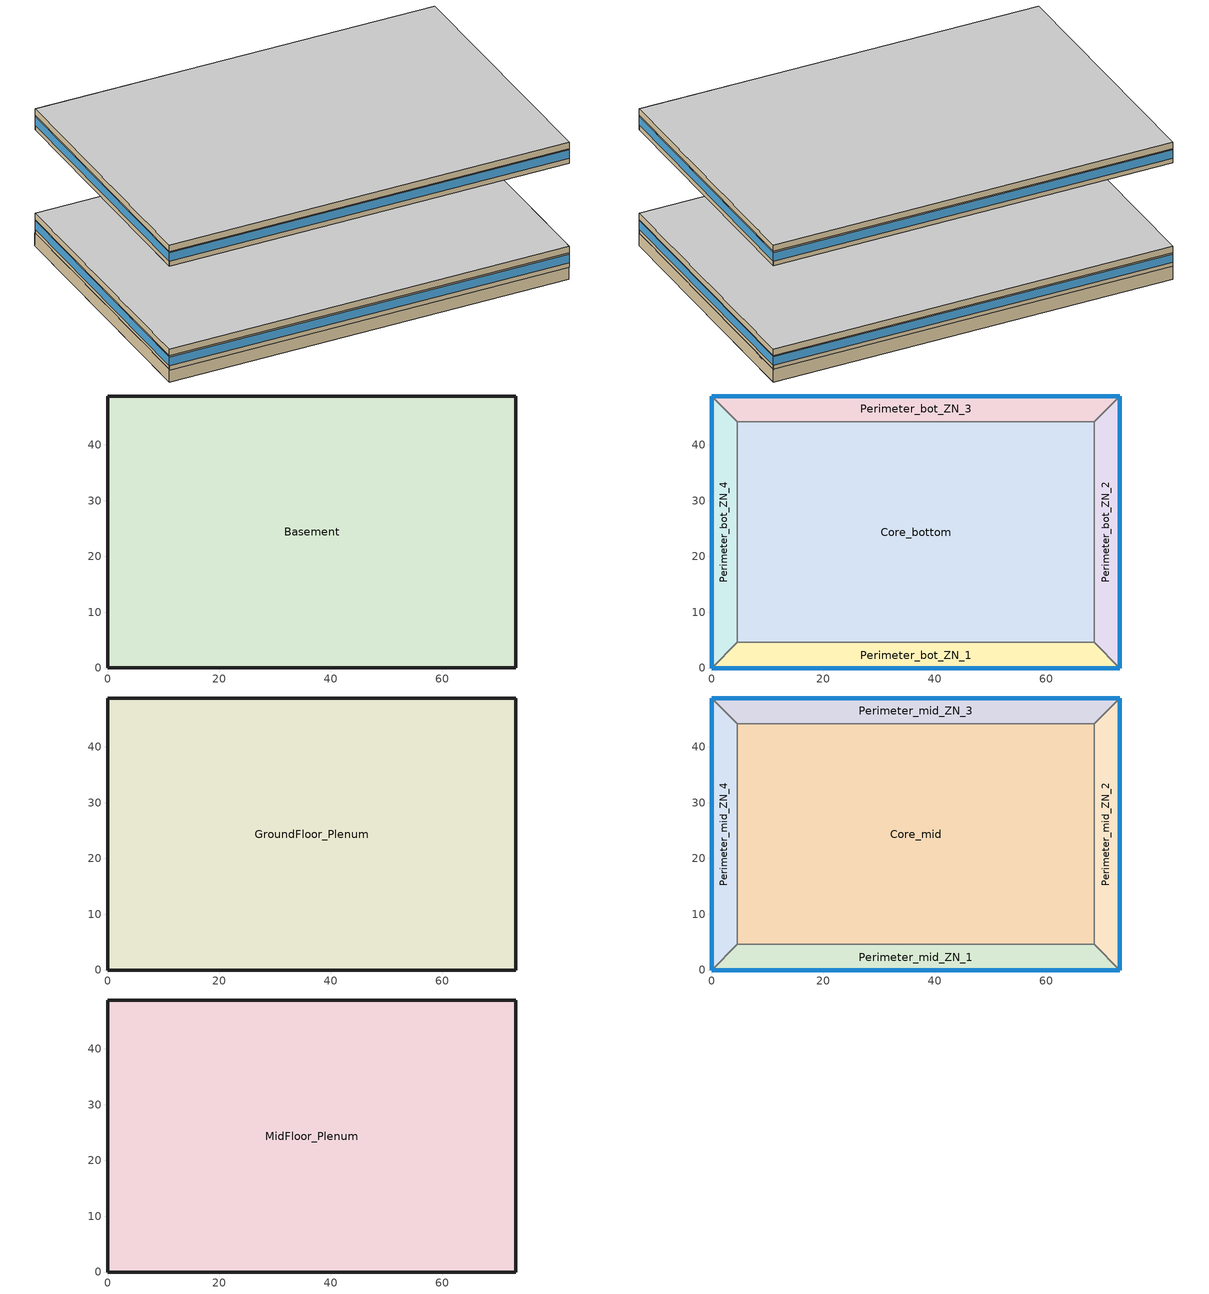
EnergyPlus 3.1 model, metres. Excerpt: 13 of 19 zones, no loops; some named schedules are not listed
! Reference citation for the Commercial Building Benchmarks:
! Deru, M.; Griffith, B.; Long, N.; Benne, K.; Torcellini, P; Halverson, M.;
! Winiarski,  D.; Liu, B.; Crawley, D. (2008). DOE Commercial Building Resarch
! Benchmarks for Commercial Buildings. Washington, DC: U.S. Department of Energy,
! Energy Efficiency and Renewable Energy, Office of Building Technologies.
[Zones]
Basement
 floor ground (Unheated - 4in Slab with Carpet_Ext-slab): 73.11,48.78 73.11,0.04 0,0.04 0,48.78 z-2.24
 wall ground (Unheated - 4in Slab with Carpet_Ext-slab): 73.11,48.78 0,48.78 0,0.04 73.11,0.04 73.11,48.78 z-2.24:0.2
Core_bottom
 floor to Basement (INT-FLOOR-TOPSIDE): 68.53,44.16 68.53,4.57 4.57,4.57 4.57,44.16 z0
 wall to Perimeter_bot_ZN_1 (Standard_Int-Wall): 4.57,4.57 68.53,4.57 z0:2.74
 wall to Perimeter_bot_ZN_4 (Standard_Int-Wall): 4.57,44.16 4.57,4.57 z0:2.74
 wall to Perimeter_bot_ZN_3 (Standard_Int-Wall): 68.53,44.16 4.57,44.16 z0:2.74
 wall to Perimeter_bot_ZN_2 (Standard_Int-Wall): 68.53,4.57 68.53,44.16 z0:2.74
Perimeter_bot_ZN_3
 floor to Basement (INT-FLOOR-TOPSIDE): 4.57,44.16 0,48.74 73.11,48.74 68.53,44.16 z0
 wall outside (Mass_R-7.6 ci_Ext-wall): 73.11,48.74 0,48.74 z0:2.74
 wall to Perimeter_bot_ZN_4 (Standard_Int-Wall): 0,48.74 4.57,44.16 z0:2.74
 wall to Perimeter_bot_ZN_2 (Standard_Int-Wall): 68.53,44.16 73.11,48.74 z0:2.74
 window (std_window_UValue_3.237_SHGC_0.49_VT_0.622): 73.11,48.74 0,48.74 z0.91:2.5
Perimeter_bot_ZN_2
 floor to Basement (INT-FLOOR-TOPSIDE): 68.53,44.16 73.11,48.74 73.11,0 68.53,4.57 z0
 wall outside (Mass_R-7.6 ci_Ext-wall): 73.11,0 73.11,48.74 z0:2.74
 wall to Perimeter_bot_ZN_1 (Standard_Int-Wall): 68.53,4.57 73.11,0 z0:2.74
 window (std_window_UValue_3.237_SHGC_0.39_VT_0.495_east): 73.11,0 73.11,48.74 z0.91:2.5
Perimeter_bot_ZN_1
 floor to Basement (INT-FLOOR-TOPSIDE): 68.53,4.57 73.11,0 0,0 4.57,4.57 z0
 wall outside (Mass_R-7.6 ci_Ext-wall): 0,0 73.11,0 z0:2.74
 wall to Perimeter_bot_ZN_4 (Standard_Int-Wall): 4.57,4.57 0,0 z0:2.74
 window (std_window_UValue_3.237_SHGC_0.39_VT_0.495): 0,0 73.11,0 z0.91:2.5
Perimeter_bot_ZN_4
 floor to Basement (INT-FLOOR-TOPSIDE): 4.57,4.57 0,0 0,48.74 4.57,44.16 z0
 wall outside (Mass_R-7.6 ci_Ext-wall): 0,48.74 0,0 z0:2.74
 window (std_window_UValue_3.237_SHGC_0.39_VT_0.495_west): 0,48.74 0,0 z0.91:2.5
GroundFloor_Plenum
 floor to Core_bottom (DropCeiling): 68.53,4.57 4.57,4.57 4.57,44.16 68.53,44.16 z2.74
 floor to Perimeter_bot_ZN_1 (DropCeiling): 4.57,4.57 68.53,4.57 73.11,0 0,0 z2.74
 floor to Perimeter_bot_ZN_2 (DropCeiling): 73.11,48.74 73.11,0 68.53,4.57 68.53,44.16 z2.74
 floor to Perimeter_bot_ZN_3 (DropCeiling): 68.53,44.16 4.57,44.16 0,48.74 73.11,48.74 z2.74
 floor to Perimeter_bot_ZN_4 (DropCeiling): 4.57,44.16 4.57,4.57 0,0 0,48.74 z2.74
 wall outside (Mass_R-7.6 ci_Ext-wall): 0,48.74 0,0 73.11,0 73.11,48.74 0,48.74 z2.74:3.96
 ceiling adiabatic (INT-FLOOR-UNDERSIDE): 73.11,0 73.11,48.74 0,48.74 0,0 z3.96
Core_mid
 floor adiabatic (INT-FLOOR-TOPSIDE): 68.53,44.16 68.53,4.57 4.57,4.57 4.57,44.16 z19.82
 wall to Perimeter_mid_ZN_1 (Standard_Int-Wall): 4.57,4.57 68.53,4.57 z19.82:22.56
 wall to Perimeter_mid_ZN_4 (Standard_Int-Wall): 4.57,44.16 4.57,4.57 z19.82:22.56
 wall to Perimeter_mid_ZN_3 (Standard_Int-Wall): 68.53,44.16 4.57,44.16 z19.82:22.56
 wall to Perimeter_mid_ZN_2 (Standard_Int-Wall): 68.53,4.57 68.53,44.16 z19.82:22.56
Perimeter_mid_ZN_3
 floor adiabatic (INT-FLOOR-TOPSIDE): 4.57,44.16 0,48.74 73.11,48.74 68.53,44.16 z19.82
 wall outside (Mass_R-7.6 ci_Ext-wall): 73.11,48.74 0,48.74 z19.82:22.56
 wall to Perimeter_mid_ZN_4 (Standard_Int-Wall): 0,48.74 4.57,44.16 z19.82:22.56
 wall to Perimeter_mid_ZN_2 (Standard_Int-Wall): 68.53,44.16 73.11,48.74 z19.82:22.56
 window (std_window_UValue_3.237_SHGC_0.49_VT_0.622): 73.11,48.74 0,48.74 z20.73:22.32
Perimeter_mid_ZN_2
 floor adiabatic (INT-FLOOR-TOPSIDE): 68.53,44.16 73.11,48.74 73.11,0 68.53,4.57 z19.82
 wall outside (Mass_R-7.6 ci_Ext-wall): 73.11,0 73.11,48.74 z19.82:22.56
 wall to Perimeter_mid_ZN_1 (Standard_Int-Wall): 68.53,4.57 73.11,0 z19.82:22.56
 window (std_window_UValue_3.237_SHGC_0.39_VT_0.495_east): 73.11,0 73.11,48.74 z20.73:22.32
Perimeter_mid_ZN_1
 floor adiabatic (INT-FLOOR-TOPSIDE): 68.53,4.57 73.11,0 0,0 4.57,4.57 z19.82
 wall outside (Mass_R-7.6 ci_Ext-wall): 0,0 73.11,0 z19.82:22.56
 wall to Perimeter_mid_ZN_4 (Standard_Int-Wall): 4.57,4.57 0,0 z19.82:22.56
 window (std_window_UValue_3.237_SHGC_0.39_VT_0.495): 0,0 73.11,0 z20.73:22.32
Perimeter_mid_ZN_4
 floor adiabatic (INT-FLOOR-TOPSIDE): 4.57,4.57 0,0 0,48.74 4.57,44.16 z19.82
 wall outside (Mass_R-7.6 ci_Ext-wall): 0,48.74 0,0 z19.82:22.56
 window (std_window_UValue_3.237_SHGC_0.39_VT_0.495_west): 0,48.74 0,0 z20.73:22.32
MidFloor_Plenum
 floor to Perimeter_mid_ZN_1 (DropCeiling): 73.11,0 0,0 4.57,4.57 68.53,4.57 z22.56
 floor to Perimeter_mid_ZN_4 (DropCeiling): 0,0 0,48.74 4.57,44.16 4.57,4.57 z22.56
 floor to Perimeter_mid_ZN_2 (DropCeiling): 73.11,0 68.53,4.57 68.53,44.16 73.11,48.74 z22.56
 floor to Perimeter_mid_ZN_3 (DropCeiling): 0,48.74 73.11,48.74 68.53,44.16 4.57,44.16 z22.56
 floor to Core_mid (DropCeiling): 68.53,4.57 4.57,4.57 4.57,44.16 68.53,44.16 z22.56
 wall outside (Mass_R-7.6 ci_Ext-wall): 73.11,48.74 0,48.74 0,0 73.11,0 73.11,48.74 z22.56:23.78
 ceiling adiabatic (INT-FLOOR-UNDERSIDE): 73.11,48.74 0,48.74 0,0 73.11,0 z23.78
[Building]
Benchmark Large Office New V1.1_3.1: North Axis=0; Terrain=City; Loads Convergence Tolerance Value=0.04; Temperature Convergence Tolerance Value=0.2; Solar Distribution=FullInteriorAndExterior; Maximum Number of Warmup Days=25
[Site:Location]
USA IL-CHICAGO-OHARE: Latitude {deg}=41.77; Longitude {deg}=-87.75; Time Zone {hr}=-6; Elevation {m}=190
[Site:GroundTemperature:BuildingSurface]
19.527, 19.502, 19.536, 19.598, 20.002, 21.64, 22.225, 22.375, 21.449, 20.121, 19.802, 19.633
[Site:WaterMainsTemperature]
Calculation Method=CORRELATION; Annual Average Outdoor Air Temperature {C}=9.69; Maximum Difference In Monthly Average Outdoor Air Temperatures {deltaC}=28.1
[SizingPeriod:DesignDay] Barometric Pressure {Pa}=99063; Rain {0-no,1-yes}=0; Snow on ground {0-no,1-yes}=0; Day of Month=21; Daylight Savings Time Indicator=0; Humidity Indicating Type=WetBulb
Name | Maximum Dry-Bulb Temperature {C} | Daily Temp Range {C} | Humidity Indicating Conditions at Maximum Dry-Bulb | Wind Speed {m/s} design conditions vs. traditional 6.71 m/s (15 mph) | Wind Direction {Degrees; N=0, S=180} | Clearness {0.0 to 1.1} | Month | Day Type | Wind Speed {m/s} design conditions vs. traditional 3.35 m/s (7mph)
CHICAGO Ann Htg 99.6% Condns DB | -20.6 | 0 | -20.6 | 4.9 | 270 | 0 | 1 | WinterDesignDay
CHICAGO Ann Clg .4% Condns DB=>MWB | 33.2 | 10.7 | 23.8 |  | 230 | 1 | 7 | SummerDesignDay | 5.3
CHICAGO Ann Clg .4% Condns WB=>MDB | 31.2 | 10.7 | 25.5 |  | 230 | 1 | 7 | SummerDesignDay | 5.3
[WindowMaterial:Glazing] Optical Data Type=SpectralAverage; Thickness=0.003; Infrared Transmittance at Normal Incidence=0; Front Side Infrared Hemispherical Emissivity=0.9; Back Side Infrared Hemispherical Emissivity=0.9; Conductivity=0.0199; Dirt Correction Factor for Solar and Visible Transmittance=1; Solar Diffusing=No
Name | Solar Transmittance at Normal Incidence | Front Side Solar Reflectance at Normal Incidence | Back Side Solar Reflectance at Normal Incidence | Visible Transmittance at Normal Incidence | Front Side Visible Reflectance at Normal Incidence | Back Side Visible Reflectance at Normal Incidence
Theoretical Glass [66] | 0.3832 | 0.5668 | 0.5668 | 0.495 | 0.455 | 0.455
Theoretical Glass [67] | 0.4826 | 0.4674 | 0.4674 | 0.6216 | 0.3284 | 0.3284
[Material] Thermal Absorptance=0.9
Name | Roughness | Thickness | Conductivity | Density | Specific Heat | Solar Absorptance | Visible Absorptance | Thickness {m} | Conductivity {W/m-K} | Density {kg/m3} | Specific Heat {J/kg-K}
GP01 1/2 GYPSUM | Smooth | 0.0127 | 0.16 | 800 | 1090 | 0.7 | 0.5
1IN Stucco | Smooth | 0.0253 | 0.6918 | 1858 | 837 | 0.92 | 0.92
8IN Concrete HW | MediumRough | 0.2033 | 1.7296 | 2243 | 837 | 0.65 | 0.65
Wall Insulation [5] | MediumRough | 0.0453 | 0.0432 | 91 | 837 | 0.5 | 0.5
1/2IN Gypsum | Smooth | 0.0127 | 0.16 | 784.9 | 830 | 0.92 | 0.92
MAT-CC05 4 HW CONCRETE | Rough | 0.1016 | 1.311 | 2240 | 836.8 | 0.7 | 0.7
Std Wood 6inch | MediumSmooth |  |  |  |  | 0.7 | 0.7 | 0.15 | 0.12 | 540 | 1210
Std AC02 | MediumSmooth |  |  |  |  | 0.7 | 0.2 | 0.0127 | 0.057 | 288 | 1339
Std MAT-CC05 4  MW CONCRETE | Rough |  |  |  |  | 0.7 | 0.2 | 0.1 | 0.858 | 1968 | 836.8
[Material:NoMass] Roughness=VeryRough; Thermal Absorptance=0.9; Solar Absorptance=0.7; Visible Absorptance=0.8
Name | Thermal Resistance {(m2-K)/W} | Thermal Resistance {m2-K/W}
CP02 CARPET PAD | 0.2165
Std CP02 CARPET PAD |  | 0.21648
[Construction]
InteriorFurnishings: Std Wood 6inch
INT-FLOOR-TOPSIDE: Std MAT-CC05 4  MW CONCRETE, Std CP02 CARPET PAD
INT-FLOOR-UNDERSIDE: Std CP02 CARPET PAD, Std MAT-CC05 4  MW CONCRETE
DropCeiling: Std AC02
std_window_UValue_3.237_SHGC_0.39_VT_0.495; std_window_UValue_3.237_SHGC_0.39_VT_0.495_east; std_window_UValue_3.237_SHGC_0.39_VT_0.495_west: Theoretical Glass [66]
std_window_UValue_3.237_SHGC_0.49_VT_0.622: Theoretical Glass [67]
Standard_Int-Wall: GP01 1/2 GYPSUM, GP01 1/2 GYPSUM
Mass_R-7.6 ci_Ext-wall: 1IN Stucco, 8IN Concrete HW, Wall Insulation [5], 1/2IN Gypsum
Unheated - 4in Slab with Carpet_Ext-slab: MAT-CC05 4 HW CONCRETE, CP02 CARPET PAD
[ComponentCost:LineItem]
Name | Line Item Type | Item | Cost per Area {$/m2} | Cost per Area | Cost per Each | Quantity
Interior Furnishings | Construction | InteriorFurnishings | 1
Interior Floor | Construction | INT-FLOOR-UNDERSIDE | 15
Interior Floor Slab | Construction | INT-FLOOR-SLAB | 35
Drop Ceiling | Construction | DropCeiling | 10
Sloped Metal Roof | Construction | Sloped_Metal_Roof | 1
Gable Wall | Construction | Gable_Wall | 1
Air Wall | Construction | AIR-WALL | 1
Swinging Door Conditioned | Construction | Std Swinging Door_con | 1
Swinging Door Semi-conditioned | Construction | Std Swinging Door_semi | 1
Overhead Door | Construction | Std Overhead Door | 1
south:std_window_UValue_3.237_SHGC_0.39_VT_0.495 | Construction | std_window_UValue_3.237_SHGC_0.39_VT_0.495 |  | 215.97
east:std_window_UValue_3.237_SHGC_0.39_VT_0.495_east | Construction | std_window_UValue_3.237_SHGC_0.39_VT_0.495_east |  | 215.97
north:std_window_UValue_3.237_SHGC_0.49_VT_0.622 | Construction | std_window_UValue_3.237_SHGC_0.49_VT_0.622 |  | 209.729
west:std_window_UValue_3.237_SHGC_0.39_VT_0.495_west | Construction | std_window_UValue_3.237_SHGC_0.39_VT_0.495_west |  | 215.97
SkylightConst:std_window_UValue_3.919_SHGC_0.49_VT_0.622 | Construction | std_window_UValue_3.919_SHGC_0.49_VT_0.622 |  | 215.97
roofs:IEAD_R-15 ci_Roof | Construction | IEAD_R-15 ci_Roof |  | 34.3904
int-walls:Standard_Int-Wall | Construction | Standard_Int-Wall |  | 1
ext-walls:Mass_R-7.6 ci_Ext-wall | Construction | Mass_R-7.6 ci_Ext-wall |  | 42.9231
ext-slab:Unheated - 4in Slab with Carpet_Ext-slab | Construction | Unheated - 4in Slab with Carpet_Ext-slab |  | 24.86
exposed-floor:Mass_R-8.3 ci_ExposedFloor | Construction | Mass_R-8.3 ci_ExposedFloor |  | 34.6727
door:Swinging_NR_door | Construction | Swinging_NR_door |  | 1
non-swinging-door:Non-Swinging_NR_door | Construction | Non-Swinging_NR_door |  | 1
Infiltration:GroundFloor_Plenum | General | GroundFloor_Plenum |  |  | 1 | 0.0845
Infiltration:MidFloor_Plenum | General | MidFloor_Plenum |  |  | 1 | 0.8447
[Zone] Type=1; Ceiling Height=-9999
Name | Multiplier | Volume | Part of Total Floor Area
Basement | 1 | 8690.42 | Yes
Core_bottom | 1 | 6948.69 | Yes
Core_mid | 10 | 6948.69 | Yes
Perimeter_bot_ZN_3 | 1 | 860.0048 | Yes
Perimeter_bot_ZN_2; Perimeter_bot_ZN_4 | 1 | 554.2198 | Yes
Perimeter_bot_ZN_1 | 1 | 860.0236 | Yes
Perimeter_mid_ZN_3 | 10 | 860.0048 | Yes
Perimeter_mid_ZN_2; Perimeter_mid_ZN_4 | 10 | 554.2198 | Yes
Perimeter_mid_ZN_1 | 10 | 860.0236 | Yes
GroundFloor_Plenum | 1 | 4344.14 | No
MidFloor_Plenum | 10 | 4344.14 | No
[InternalMass] Construction=InteriorFurnishings
Name | Zone | Surface Area
Basement_InternalMass_1 | Basement | 7126.21
Core_bottom_InternalMass_1 | Core_bottom | 5064.65
Core_mid_InternalMass_1 | Core_mid | 5064.65
Perimeter_bot_ZN_3_InternalMass_1 | Perimeter_bot_ZN_3 | 626.8257
Perimeter_bot_ZN_2_InternalMass_1 | Perimeter_bot_ZN_2 | 403.9503
Perimeter_bot_ZN_1_InternalMass_1 | Perimeter_bot_ZN_1 | 626.8394
Perimeter_bot_ZN_4_InternalMass_1 | Perimeter_bot_ZN_4 | 403.9503
Perimeter_mid_ZN_3_InternalMass_1 | Perimeter_mid_ZN_3 | 626.8257
Perimeter_mid_ZN_2_InternalMass_1 | Perimeter_mid_ZN_2 | 403.9503
Perimeter_mid_ZN_1_InternalMass_1 | Perimeter_mid_ZN_1 | 626.8394
Perimeter_mid_ZN_4_InternalMass_1 | Perimeter_mid_ZN_4 | 403.9503
[People] Schedule=BLDG_OCC_SCH; Number of People Calculation Method=People; Fraction Radiant=0.3; User Specified Sensible Fraction=AUTOCALCULATE; Activity Level Schedule=ACTIVITY_SCH; Enable ASHRAE 55 Comfort Warnings=No; MRT Calculation=ZoneAveraged; Work Efficiency Schedule=WORK_EFF_SCH; Clothing Schedule=CLOTHING_SCH; Air Velocity Schedule=AIR_VELO_SCH; Thermal Comfort Report=FANGER
Name | Zone | Number of People
Basement People | Basement | 95.8476
Core_bottom People | Core_bottom | 136.239
Core_mid People | Core_mid | 136.239
Perimeter_bot_ZN_3 People | Perimeter_bot_ZN_3 | 16.8616
Perimeter_bot_ZN_2 People | Perimeter_bot_ZN_2 | 10.8663
Perimeter_bot_ZN_1 People | Perimeter_bot_ZN_1 | 16.862
Perimeter_bot_ZN_4 People | Perimeter_bot_ZN_4 | 10.8663
Perimeter_mid_ZN_3 People | Perimeter_mid_ZN_3 | 16.8616
Perimeter_mid_ZN_2 People | Perimeter_mid_ZN_2 | 10.8663
Perimeter_mid_ZN_1 People | Perimeter_mid_ZN_1 | 16.862
Perimeter_mid_ZN_4 People | Perimeter_mid_ZN_4 | 10.8663
[Lights] Schedule=BLDG_LIGHT_SCH; Design Level Calculation Method=LightingLevel; Return Air Fraction=0; Fraction Radiant=0.7; Fraction Visible=0.2; Fraction Replaceable=1; Return Air Fraction is Calculated from Plenum Temperature=No
Name | Zone | Design Level {W}
Basement_Lights | Basement | 38339
Core_bottom_Lights | Core_bottom | 27247.8
Core_mid_Lights | Core_mid | 27247.8
Perimeter_bot_ZN_3_Lights | Perimeter_bot_ZN_3 | 3372.32
Perimeter_bot_ZN_2_Lights | Perimeter_bot_ZN_2 | 2173.25
Perimeter_bot_ZN_1_Lights | Perimeter_bot_ZN_1 | 3372.4
Perimeter_bot_ZN_4_Lights | Perimeter_bot_ZN_4 | 2173.25
Perimeter_mid_ZN_3_Lights | Perimeter_mid_ZN_3 | 3372.32
Perimeter_mid_ZN_2_Lights | Perimeter_mid_ZN_2 | 2173.25
Perimeter_mid_ZN_1_Lights | Perimeter_mid_ZN_1 | 3372.4
Perimeter_mid_ZN_4_Lights | Perimeter_mid_ZN_4 | 2173.25
[ElectricEquipment] Schedule=BLDG_EQUIP_SCH; Design Level Calculation Method=EquipmentLevel; Fraction Latent=0; Fraction Radiant=0.5; Fraction Lost=0
Name | Zone | Design Level {W}
Basement_PlugMisc_Equip | Basement | 17245.4
Core_bottom_PlugMisc_Equip | Core_bottom | 20435.8
Core_mid_PlugMisc_Equip | Core_mid | 20435.8
Perimeter_bot_ZN_3_PlugMisc_Equip | Perimeter_bot_ZN_3 | 2529.24
Perimeter_bot_ZN_2_PlugMisc_Equip | Perimeter_bot_ZN_2 | 1629.94
Perimeter_bot_ZN_1_PlugMisc_Equip | Perimeter_bot_ZN_1 | 2529.3
Perimeter_bot_ZN_4_PlugMisc_Equip | Perimeter_bot_ZN_4 | 1629.94
Perimeter_mid_ZN_3_PlugMisc_Equip | Perimeter_mid_ZN_3 | 2529.24
Perimeter_mid_ZN_2_PlugMisc_Equip | Perimeter_mid_ZN_2 | 1629.94
Perimeter_mid_ZN_1_PlugMisc_Equip | Perimeter_mid_ZN_1 | 2529.3
Perimeter_mid_ZN_4_PlugMisc_Equip | Perimeter_mid_ZN_4 | 1629.94
[ZoneInfiltration:DesignFlowRate] Design Volume Flow Rate Calculation Method=Flow/Zone; Constant Term Coefficient=1; Temperature Term Coefficient=0; Velocity Term Coefficient=0; Velocity Squared Term Coefficient=0
Name | Zone | Schedule | Design Flow Rate {m3/s}
Perimeter_bot_ZN_3_Infiltration | Perimeter_bot_ZN_3 | INFIL_QUARTER_ON_SCH | 0.0597
Perimeter_bot_ZN_2_Infiltration | Perimeter_bot_ZN_2 | INFIL_QUARTER_ON_SCH | 0.04
Perimeter_bot_ZN_1_Infiltration | Perimeter_bot_ZN_1 | INFIL_QUARTER_ON_SCH | 0.0597
Perimeter_bot_ZN_4_Infiltration | Perimeter_bot_ZN_4 | INFIL_QUARTER_ON_SCH | 0.04
Perimeter_mid_ZN_3_Infiltration | Perimeter_mid_ZN_3 | INFIL_QUARTER_ON_SCH | 0.0597
Perimeter_mid_ZN_2_Infiltration | Perimeter_mid_ZN_2 | INFIL_QUARTER_ON_SCH | 0.04
Perimeter_mid_ZN_1_Infiltration | Perimeter_mid_ZN_1 | INFIL_QUARTER_ON_SCH | 0.0597
Perimeter_mid_ZN_4_Infiltration | Perimeter_mid_ZN_4 | INFIL_QUARTER_ON_SCH | 0.04
GroundFloor_Plenum_Infiltration | GroundFloor_Plenum | ALWAYS_ON | 0.0845
MidFloor_Plenum_Infiltration | MidFloor_Plenum | ALWAYS_ON | 0.0845
[AvailabilityManager:NightCycle] Availability Schedule=ALWAYS_ON; Fan Schedule=HVACOperationSchd; Control Type {CycleOnAny | CycleOnControlZone | CycleOnAnyZoneFansOnly}=CycleOnAny; Thermostat Tolerance {delta C}=1; Cycling Run Time {s}=1800
VAV_5 Availability Manager; VAV_1 Availability Manager; VAV_2 Availability Manager; VAV_3 Availability Manager
[Exterior:Lights]
Exterior Facade Lighting: Schedule=ALWAYS_ON; Design Level=3997.5; Control Option=AstronomicalClock
[UtilityCost:Tariff]
Name | Output Meter | Conversion Factor Choice | Demand Window Length | Monthly Charge or Variable | Group
PSI_LLF_LowLoadFactorService | Electricity:Facility | kWh | HalfHour | 15 | Comm Elect
PSI_CS_CommercialElectricService | Electricity:Facility | kWh |  | 9.4 | Comm Elect
IN_EIAMonthlyRateGas | Gas:Facility | MCF |  | 0 | Comm Gas
[UtilityCost:Charge:Block] Source Variable=totalEnergy; Season=Annual; Category Variable=EnergyCharges
Name | Charge Variable | Tariff | Block Size 1 Value or Variable | Block 1 Cost per Unit Value or Variable | Block Size 2 Value or Variable | Block 2 Cost per Unit Value or Variable | Block Size 3 Value or Variable | Block 3 Cost per Unit Value or Variable | Block Size 4 Value or Variable | Block 4 Cost per Unit Value or Variable | Block Size Multiplier Value or Variable
 | AnnualEnergyCharge | PSI_LLF_LowLoadFactorService | 300 | 0.108222 | 700 | 0.087021 | 1500 | 0.07842 | remaining | 0.05832
 | AnnualDemandBaseCharge | PSI_LLF_LowLoadFactorService | 190 | 0 | 110 | 0.051773 | remaining | 0.046965 |  |  | TotalDemand
 | AnnualEnergyCharge | PSI_CS_CommercialElectricService | 300 | 0.082409 | 700 | 0.072873 | 1500 | 0.061696 | remaining | 0.041179
[UtilityCost:Charge:Simple] Season=Annual
Name | Charge Variable | Tariff | Source Variable | Category Variable | Cost per Unit Value or Variable
 | FuelCostAdjustEnergyCharge | PSI_LLF_LowLoadFactorService | totalEnergy | EnergyCharges | 0.002028
 | QualPollutionControlAdjustEnergyCharge | PSI_LLF_LowLoadFactorService | totalEnergy | EnergyCharges | 0.000536
 | SoxNoxRiderAdjustEnergyCharge | PSI_LLF_LowLoadFactorService | totalEnergy | EnergyCharges | 0.001127
 | DSMRiderAdjustEnergyCharge | PSI_LLF_LowLoadFactorService | totalEnergy | EnergyCharges | -0.00037
 | PurchPowerTrackerAdjustEnergyCharge | PSI_LLF_LowLoadFactorService | totalEnergy | EnergyCharges | -3.1e-05
 | MidwestISOAdjustEnergyCharge | PSI_LLF_LowLoadFactorService | totalEnergy | EnergyCharges | -0.000216
 | CleanCoalRiderEnergyCharge | PSI_LLF_LowLoadFactorService | totalEnergy | EnergyCharges | 0.000833
 | TaxofeightPercent | PSI_LLF_LowLoadFactorService | SubTotal | Taxes | 0.08
 | FuelCostAdjustEnergyCharge | PSI_CS_CommercialElectricService | totalEnergy | EnergyCharges | 0.002028
 | QualPollutionControlAdjustEnergyCharge | PSI_CS_CommercialElectricService | totalEnergy | EnergyCharges | 0.000536
